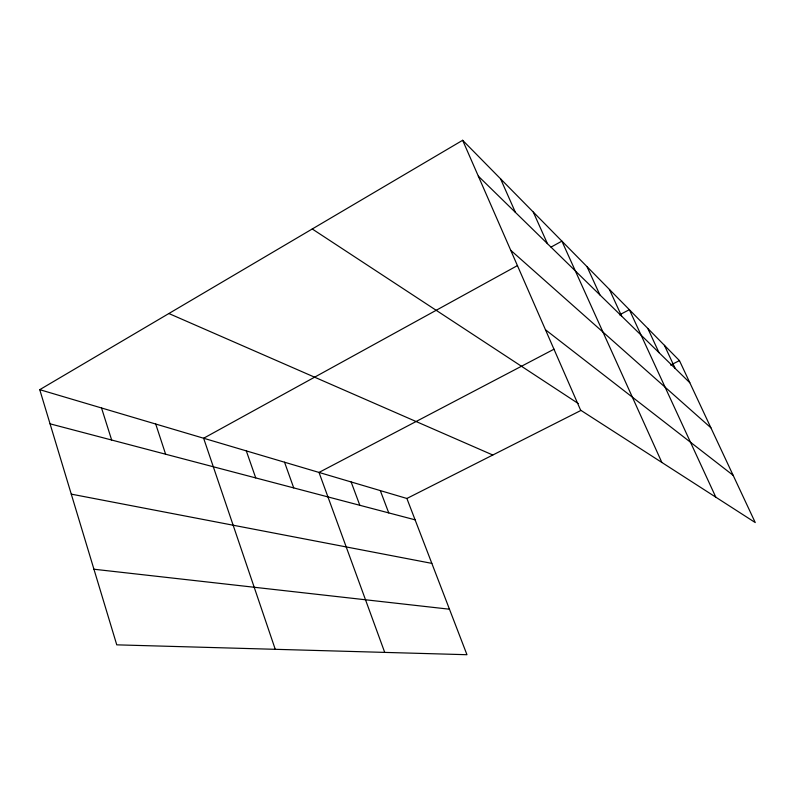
<?xml version="1.0" encoding="UTF-8"?>
<svg xmlns="http://www.w3.org/2000/svg" width="795" height="795" viewBox="0 0 795 795"><rect width="100%" height="100%" fill="white"/><g stroke="black" fill="none" stroke-linecap="round" stroke-linejoin="round"><path stroke-width="1.19" d="M39.75 389.669L406.881 498.475L466.963 654.712L116.756 644.844L39.75 389.669L462.65 140.288L679.457 360.602L755.25 522.563L580.618 410.17L462.65 140.288M517.515 265.55L203.629 438.244L275.249 649.306M551.064 247.086L561.886 241.133L661.857 462.461M554.045 349.174L319.004 472.429L384.72 652.397M619.504 314.85L629.352 309.682L715.818 497.183M406.881 498.475L581.006 410.399M670.602 365.084L679.457 360.602M93.939 569.23L449.473 609.218M71.272 494.132L431.844 563.377M50.055 423.824L415.099 519.831M168.878 313.528L492.791 455.018M312.256 228.98L578.273 403.542M545.469 329.756L733.139 475.321M510.718 250.266L710.889 427.78M478.332 176.162L689.792 382.703M664.411 345.318L675.174 368.423M647.786 328.424L659.015 352.642M609.397 289.41L621.65 316.142M587.058 266.713L599.887 294.885M533.296 212.086L547.427 243.648M500.542 178.796L515.418 212.384M380.298 490.595L388.745 512.904M351.132 481.949L359.827 505.292M284.54 462.213L293.723 487.911M246.301 450.884L255.732 477.914M155.721 424.043L165.628 454.223M101.531 407.984L111.658 440.023"/></g></svg>
